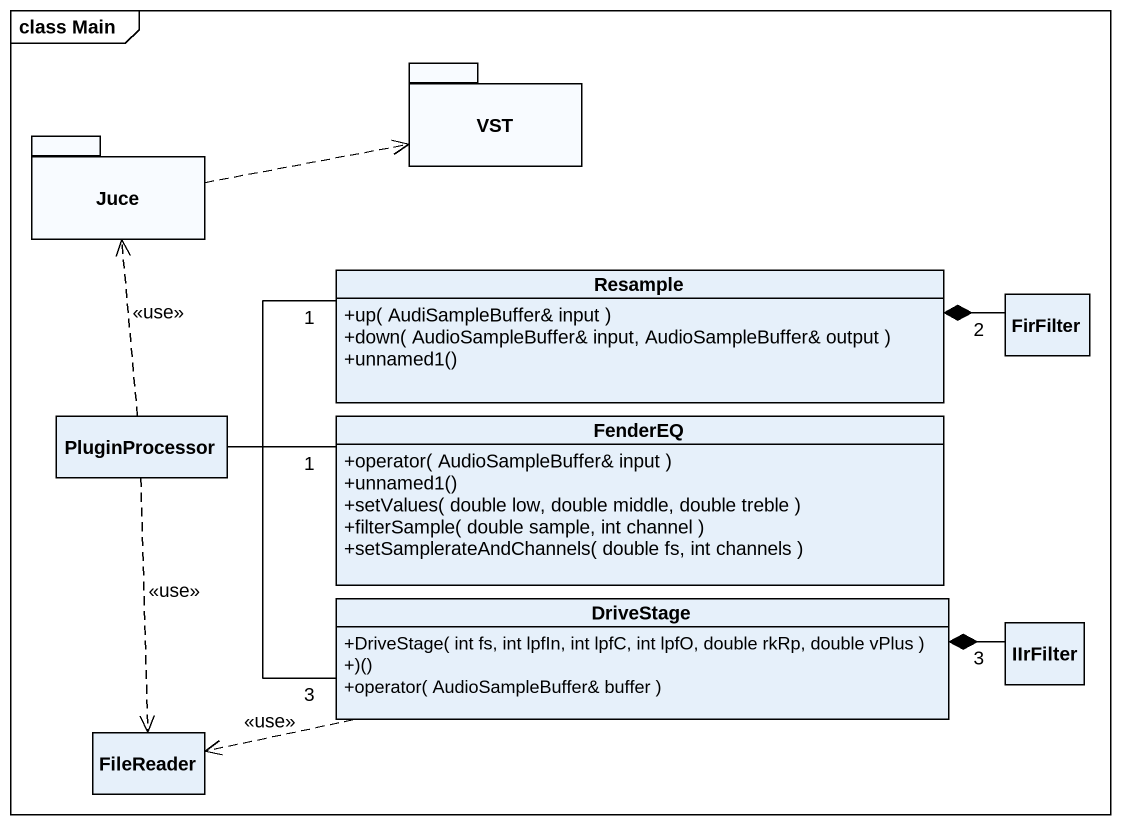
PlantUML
@startuml
mainframe class Main
hide circle
hide empty members
skinparam classAttributeIconSize 0
package VST {
}
package Juce {
}
class Resample {
  +up( AudiSampleBuffer& input )
  +down( AudioSampleBuffer& input, AudioSampleBuffer& output )
  +unnamed1()
}
class FirFilter
class PluginProcessor
class FenderEQ {
  +operator( AudioSampleBuffer& input )
  +unnamed1()
  +setValues( double low, double middle, double treble )
  +filterSample( double sample, int channel )
  +setSamplerateAndChannels( double fs, int channels )
}
class DriveStage {
  +DriveStage( int fs, int lpfIn, int lpfC, int lpfO, double rkRp, double vPlus )
  +)()
  +operator( AudioSampleBuffer& buffer )
}
class IIrFilter
class FileReader
Juce .right.> VST
Resample *-right- "2" FirFilter
Resample "1" -left- PluginProcessor
PluginProcessor .up.> Juce : <<use>>
PluginProcessor ..> FileReader : <<use>>
FenderEQ "1" -left- PluginProcessor
DriveStage "3" -left- PluginProcessor
DriveStage *-right- "3" IIrFilter
DriveStage .left.> FileReader : <<use>>
@enduml
